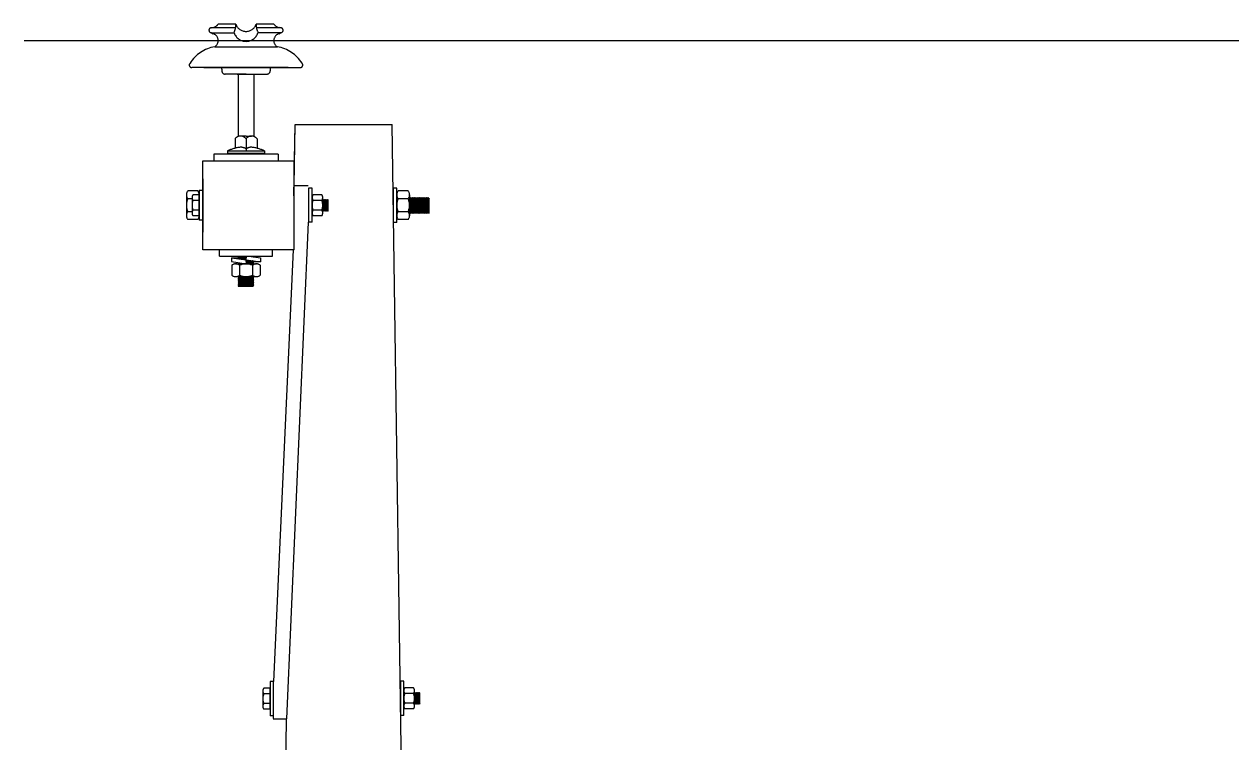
# Model space of a CAD drawing. Header units: millimetres. Extents: x 3057.5 to 3131.2, y 1715.9 to 1738.7.
# Drawn here: x 3105.93 to 3111.52, y 1735.4 to 1738.73 of the extents above; entities that cross this region are included whole.
import ezdxf

# ---------------------------------------------------------------- set-up
doc = ezdxf.new("R2010")
doc.units = ezdxf.units.MM
doc.linetypes.add('ACAD_ISO02W100', pattern=[15, 12, -3])

msp = doc.modelspace()

# ---------------------------------------------------------------- linework, layer by layer
at = {"color": 177, "linetype": 'ACAD_ISO02W100', "true_color": 0x293189}
for p, q in [((3106.7967, 1738.6883), (3106.9017, 1738.6883)), ((3106.9095, 1738.711), (3106.7974, 1738.711)), ((3106.7982, 1738.6877), (3106.8053, 1738.6831)), ((3106.9108, 1738.7279), (3106.8282, 1738.7279)), ((3107.0046, 1738.7279), (3107.0046, 1738.7254)), ((3107.0872, 1738.7279), (3107.0046, 1738.7279)), ((3107.118, 1738.711), (3107.0059, 1738.711)), ((3107.0137, 1738.6883), (3107.0126, 1738.6868)), ((3107.1186, 1738.6883), (3107.0137, 1738.6883)), ((3107.1101, 1738.6831), (3107.1171, 1738.6877)), ((3107.118, 1738.711), (3107.1107, 1738.7122)), ((3106.8126, 1738.6233), (3107.1028, 1738.6233)), ((3106.9577, 1738.527), (3106.7059, 1738.527)), ((3106.7624, 1738.527), (3106.9577, 1738.527)), ((3106.8459, 1738.5195), (3106.8459, 1738.5112)), ((3106.9577, 1738.527), (3107.2095, 1738.527)), ((3107.1529, 1738.527), (3106.9577, 1738.527)), ((3107.0694, 1738.5195), (3107.0694, 1738.5112)), ((3106.9577, 1738.4962), (3106.8609, 1738.4962)), ((3106.9577, 1738.4962), (3106.8609, 1738.4962)), ((3106.9169, 1738.4962), (3106.9984, 1738.4962)), ((3106.9169, 1738.4962), (3106.9984, 1738.4962)), ((3106.9212, 1738.4962), (3106.9212, 1738.2073)), ((3106.9577, 1738.4962), (3107.0544, 1738.4962)), ((3106.9577, 1738.4962), (3107.0544, 1738.4962)), ((3106.9942, 1738.4962), (3106.9942, 1738.2073)), ((3106.9942, 1738.4654), (3106.9942, 1738.2073)), ((3107.1798, 1737.9325), (3107.1846, 1738.2623)), ((3107.1805, 1737.9793), (3107.1846, 1738.2623)), ((3107.1846, 1738.2623), (3107.6346, 1738.2623)), ((3107.6862, 1734.6623), (3107.6346, 1738.2623)), ((3106.9067, 1738.1964), (3106.9067, 1738.1527)), ((3106.9577, 1738.2093), (3106.9322, 1738.2093)), ((3106.9577, 1738.2093), (3106.9832, 1738.2093)), ((3106.9577, 1738.1964), (3106.9577, 1738.14)), ((3107.0087, 1738.1964), (3107.0087, 1738.1527)), ((3106.8719, 1738.14), (3106.8719, 1738.1293)), ((3106.8719, 1738.14), (3107.0434, 1738.14)), ((3106.8719, 1738.1293), (3107.0434, 1738.1293)), ((3106.9212, 1738.1293), (3106.9212, 1738.1251)), ((3106.9942, 1738.1293), (3106.9942, 1738.1251)), ((3107.0434, 1738.14), (3107.0434, 1738.1293)), ((3107.107, 1738.1251), (3106.8083, 1738.1251)), ((3106.8083, 1738.1251), (3106.8083, 1738.0955)), ((3107.107, 1738.1251), (3107.107, 1738.0955)), ((3106.7403, 1737.9576), (3106.7413, 1737.8195)), ((3106.7403, 1737.9576), (3106.7574, 1737.9576)), ((3106.7568, 1738.0106), (3106.7568, 1737.764)), ((3107.1805, 1737.9793), (3107.2458, 1737.9793)), ((3107.2477, 1737.9676), (3107.2477, 1737.8092)), ((3107.2637, 1737.9676), (3107.2477, 1737.9676)), ((3107.2637, 1737.8092), (3107.2637, 1737.9676)), ((3107.6399, 1737.9669), (3107.6399, 1737.8085)), ((3107.656, 1737.9669), (3107.6399, 1737.9669)), ((3107.656, 1737.8085), (3107.656, 1737.9669)), ((3106.6815, 1737.9245), (3106.6817, 1737.9243)), ((3106.6815, 1737.9245), (3106.6817, 1737.9234)), ((3106.6817, 1737.9397), (3106.6817, 1737.8374)), ((3106.7343, 1737.9547), (3106.688, 1737.9547)), ((3106.7074, 1737.9185), (3106.688, 1737.9185)), ((3106.7074, 1737.9241), (3106.7074, 1737.8529)), ((3106.7408, 1737.9371), (3106.7116, 1737.9371)), ((3106.7408, 1737.9111), (3106.7116, 1737.9111)), ((3106.7408, 1737.9372), (3106.7408, 1737.8398)), ((3106.7408, 1737.9372), (3106.7408, 1737.8398)), ((3106.7408, 1737.8399), (3106.7408, 1737.9371)), ((3106.7408, 1737.9216), (3106.7408, 1737.8523)), ((3106.7408, 1737.9216), (3106.7408, 1737.8523)), ((3106.7568, 1737.8724), (3106.7568, 1737.9022)), ((3106.7568, 1737.8724), (3106.7568, 1737.9022)), ((3107.2637, 1737.9241), (3107.2637, 1737.8529)), ((3107.3088, 1737.9371), (3107.268, 1737.9371)), ((3107.3088, 1737.9111), (3107.268, 1737.9111)), ((3107.313, 1737.8529), (3107.313, 1737.9241)), ((3107.313, 1737.8885), (3107.3165, 1737.9155)), ((3107.3135, 1737.9114), (3107.313, 1737.9123)), ((3107.313, 1737.8692), (3107.3185, 1737.9114)), ((3107.313, 1737.9078), (3107.3135, 1737.9114)), ((3107.3165, 1737.9155), (3107.3135, 1737.9114)), ((3107.3151, 1737.8656), (3107.3215, 1737.9155)), ((3107.3185, 1737.9114), (3107.3165, 1737.9155)), ((3107.317, 1737.8615), (3107.3235, 1737.9114)), ((3107.3215, 1737.9155), (3107.3185, 1737.9114)), ((3107.3201, 1737.8656), (3107.3265, 1737.9155)), ((3107.3235, 1737.9114), (3107.3215, 1737.9155)), ((3107.322, 1737.8615), (3107.3285, 1737.9114)), ((3107.3265, 1737.9155), (3107.3235, 1737.9114)), ((3107.3251, 1737.8656), (3107.3316, 1737.9155)), ((3107.3285, 1737.9114), (3107.3265, 1737.9155)), ((3107.3271, 1737.8615), (3107.3335, 1737.9114)), ((3107.3316, 1737.9155), (3107.3285, 1737.9114)), ((3107.3301, 1737.8656), (3107.3366, 1737.9155)), ((3107.3335, 1737.9114), (3107.3316, 1737.9155)), ((3107.3321, 1737.8615), (3107.3379, 1737.9067)), ((3107.3366, 1737.9155), (3107.3335, 1737.9114)), ((3107.3366, 1737.9155), (3107.3335, 1737.9114)), ((3107.3379, 1737.9127), (3107.3366, 1737.9155)), ((3107.3379, 1737.8627), (3107.3379, 1737.9127)), ((3107.656, 1737.9397), (3107.656, 1737.8374)), ((3107.7086, 1737.9547), (3107.6623, 1737.9547)), ((3107.7086, 1737.9185), (3107.6623, 1737.9185)), ((3107.7151, 1737.9372), (3107.7151, 1737.8398)), ((3107.7178, 1737.9181), (3107.7151, 1737.9223)), ((3107.7244, 1737.8509), (3107.7151, 1737.9164)), ((3107.7199, 1737.9239), (3107.7178, 1737.9181)), ((3107.7178, 1737.9181), (3107.7197, 1737.9233)), ((3107.7265, 1737.8567), (3107.7178, 1737.9181)), ((3107.7236, 1737.9181), (3107.7199, 1737.9239)), ((3107.7302, 1737.8509), (3107.7199, 1737.9239)), ((3107.7257, 1737.9239), (3107.7236, 1737.9181)), ((3107.7323, 1737.8567), (3107.7236, 1737.9181)), ((3107.7295, 1737.9181), (3107.7257, 1737.9239)), ((3107.7361, 1737.8509), (3107.7257, 1737.9239)), ((3107.7316, 1737.9239), (3107.7295, 1737.9181)), ((3107.7382, 1737.8567), (3107.7295, 1737.9181)), ((3107.7353, 1737.9181), (3107.7316, 1737.9239)), ((3107.7419, 1737.8509), (3107.7316, 1737.9239)), ((3107.7374, 1737.9239), (3107.7353, 1737.9181)), ((3107.7353, 1737.9181), (3107.7372, 1737.9233)), ((3107.744, 1737.8567), (3107.7353, 1737.9181)), ((3107.7412, 1737.9181), (3107.7374, 1737.9239)), ((3107.7478, 1737.8509), (3107.7374, 1737.9239)), ((3107.7433, 1737.9239), (3107.7412, 1737.9181)), ((3107.7499, 1737.8567), (3107.7412, 1737.9181)), ((3107.747, 1737.9181), (3107.7433, 1737.9239)), ((3107.7536, 1737.8509), (3107.7433, 1737.9239)), ((3107.7491, 1737.9239), (3107.747, 1737.9181)), ((3107.747, 1737.9181), (3107.7489, 1737.9233)), ((3107.7557, 1737.8567), (3107.747, 1737.9181)), ((3107.7529, 1737.9181), (3107.7491, 1737.9239)), ((3107.7595, 1737.8509), (3107.7491, 1737.9239)), ((3107.755, 1737.9239), (3107.7529, 1737.9181)), ((3107.7616, 1737.8567), (3107.7529, 1737.9181)), ((3107.7653, 1737.8509), (3107.755, 1737.9239)), ((3107.7587, 1737.9181), (3107.755, 1737.9239)), ((3107.7609, 1737.9239), (3107.7587, 1737.9181)), ((3107.7674, 1737.8567), (3107.7587, 1737.9181)), ((3107.7712, 1737.8509), (3107.7609, 1737.9239)), ((3107.7646, 1737.9181), (3107.7609, 1737.9239)), ((3107.7667, 1737.9239), (3107.7646, 1737.9181)), ((3107.7646, 1737.9181), (3107.7665, 1737.9233)), ((3107.7733, 1737.8567), (3107.7646, 1737.9181)), ((3107.777, 1737.8509), (3107.7667, 1737.9239)), ((3107.7705, 1737.9181), (3107.7667, 1737.9239)), ((3107.7726, 1737.9239), (3107.7705, 1737.9181)), ((3107.7792, 1737.8567), (3107.7705, 1737.9181)), ((3107.7763, 1737.9181), (3107.7726, 1737.9239)), ((3107.7829, 1737.8509), (3107.7726, 1737.9239)), ((3107.7784, 1737.9239), (3107.7763, 1737.9181)), ((3107.785, 1737.8567), (3107.7763, 1737.9181)), ((3107.7822, 1737.9181), (3107.7784, 1737.9239)), ((3107.7888, 1737.8509), (3107.7784, 1737.9239)), ((3107.7843, 1737.9239), (3107.7822, 1737.9181)), ((3107.7909, 1737.8567), (3107.7822, 1737.9181)), ((3107.788, 1737.9181), (3107.7843, 1737.9239)), ((3107.7946, 1737.8509), (3107.7843, 1737.9239)), ((3107.788, 1737.9181), (3107.7901, 1737.9239)), ((3107.7967, 1737.8567), (3107.788, 1737.9181)), ((3107.7939, 1737.9181), (3107.7901, 1737.9239)), ((3107.8005, 1737.8509), (3107.7901, 1737.9239)), ((3107.796, 1737.9239), (3107.7939, 1737.9181)), ((3107.8026, 1737.8567), (3107.7939, 1737.9181)), ((3107.7997, 1737.9181), (3107.796, 1737.9239)), ((3107.8063, 1737.8509), (3107.796, 1737.9239)), ((3107.8018, 1737.9239), (3107.7997, 1737.9181)), ((3107.8063, 1737.8716), (3107.7997, 1737.9181)), ((3107.8063, 1737.8923), (3107.8018, 1737.9239)), ((3107.8056, 1737.9181), (3107.8018, 1737.9239)), ((3107.8063, 1737.9202), (3107.8056, 1737.9181)), ((3107.8063, 1737.9129), (3107.8056, 1737.9181)), ((3107.8063, 1737.8509), (3107.8063, 1737.9202)), ((3106.7074, 1737.8585), (3106.688, 1737.8585)), ((3106.7408, 1737.8659), (3106.7116, 1737.8659)), ((3107.3088, 1737.8659), (3107.268, 1737.8659)), ((3107.313, 1737.8629), (3107.3151, 1737.8656)), ((3107.3151, 1737.8656), (3107.317, 1737.8615)), ((3107.317, 1737.8615), (3107.3201, 1737.8656)), ((3107.3201, 1737.8656), (3107.322, 1737.8615)), ((3107.322, 1737.8615), (3107.3251, 1737.8656)), ((3107.3251, 1737.8656), (3107.3271, 1737.8615)), ((3107.3271, 1737.8615), (3107.3301, 1737.8656)), ((3107.3301, 1737.8656), (3107.3321, 1737.8615)), ((3107.3321, 1737.8615), (3107.3351, 1737.8656)), ((3107.3351, 1737.8656), (3107.3379, 1737.8874)), ((3107.3351, 1737.8656), (3107.3371, 1737.8615)), ((3107.3371, 1737.8615), (3107.3379, 1737.8681)), ((3107.3371, 1737.8615), (3107.3379, 1737.8627)), ((3107.7086, 1737.8585), (3107.6623, 1737.8585)), ((3107.7206, 1737.8567), (3107.7151, 1737.8957)), ((3107.7185, 1737.8509), (3107.7151, 1737.8751)), ((3107.7185, 1737.8509), (3107.7151, 1737.8562)), ((3107.7185, 1737.8509), (3107.7206, 1737.8567)), ((3107.7244, 1737.8509), (3107.7206, 1737.8567)), ((3107.7265, 1737.8567), (3107.7244, 1737.8509)), ((3107.7302, 1737.8509), (3107.7265, 1737.8567)), ((3107.7323, 1737.8567), (3107.7302, 1737.8509)), ((3107.7361, 1737.8509), (3107.7323, 1737.8567)), ((3107.7361, 1737.8509), (3107.7382, 1737.8567)), ((3107.7419, 1737.8509), (3107.7382, 1737.8567)), ((3107.744, 1737.8567), (3107.7419, 1737.8509)), ((3107.7478, 1737.8509), (3107.744, 1737.8567)), ((3107.7499, 1737.8567), (3107.7478, 1737.8509)), ((3107.7536, 1737.8509), (3107.7499, 1737.8567)), ((3107.7536, 1737.8509), (3107.7557, 1737.8567)), ((3107.7595, 1737.8509), (3107.7557, 1737.8567)), ((3107.7616, 1737.8567), (3107.7595, 1737.8509)), ((3107.7653, 1737.8509), (3107.7616, 1737.8567)), ((3107.7653, 1737.8509), (3107.7674, 1737.8567)), ((3107.7712, 1737.8509), (3107.7674, 1737.8567)), ((3107.7733, 1737.8567), (3107.7712, 1737.8509)), ((3107.777, 1737.8509), (3107.7733, 1737.8567)), ((3107.7792, 1737.8567), (3107.777, 1737.8509)), ((3107.7829, 1737.8509), (3107.7792, 1737.8567)), ((3107.7829, 1737.8509), (3107.785, 1737.8567)), ((3107.7888, 1737.8509), (3107.785, 1737.8567)), ((3107.7909, 1737.8567), (3107.7888, 1737.8509)), ((3107.7946, 1737.8509), (3107.7909, 1737.8567)), ((3107.7946, 1737.8509), (3107.7909, 1737.8567)), ((3107.7967, 1737.8567), (3107.7946, 1737.8509)), ((3107.8005, 1737.8509), (3107.7967, 1737.8567)), ((3107.8026, 1737.8567), (3107.8005, 1737.8509)), ((3107.8063, 1737.8509), (3107.8026, 1737.8567)), ((3106.7343, 1737.8223), (3106.688, 1737.8223)), ((3106.7408, 1737.8399), (3106.7116, 1737.8399)), ((3106.7574, 1737.8195), (3106.7413, 1737.8195)), ((3107.2637, 1737.8092), (3107.2477, 1737.8092)), ((3107.3088, 1737.8399), (3107.268, 1737.8399)), ((3107.656, 1737.8085), (3107.6399, 1737.8085)), ((3107.7086, 1737.8223), (3107.6623, 1737.8223)), ((3106.8344, 1737.6518), (3106.8344, 1737.6811)), ((3107.081, 1737.6518), (3107.081, 1737.6811)), ((3106.8344, 1737.6518), (3107.081, 1737.6518)), ((3106.891, 1737.6452), (3106.9577, 1737.6354)), ((3106.891, 1737.6452), (3106.891, 1737.6273)), ((3106.891, 1737.6452), (3106.9259, 1737.6452)), ((3106.891, 1737.6273), (3106.9577, 1737.6175)), ((3106.9212, 1737.6477), (3106.9504, 1737.6518)), ((3106.9212, 1737.6477), (3106.927, 1737.6514)), ((3106.927, 1737.6456), (3106.9212, 1737.6477)), ((3106.9212, 1737.6418), (3106.9573, 1737.6469)), ((3106.9212, 1737.6418), (3106.927, 1737.6456)), ((3106.927, 1737.6397), (3106.9212, 1737.6418)), ((3106.9212, 1737.6184), (3106.927, 1737.6221)), ((3106.927, 1737.6514), (3106.9259, 1737.6518)), ((3106.927, 1737.6514), (3106.9298, 1737.6518)), ((3106.927, 1737.6456), (3106.9575, 1737.6499)), ((3106.927, 1737.6397), (3106.9571, 1737.644)), ((3106.9379, 1737.6383), (3106.9569, 1737.641)), ((3106.948, 1737.6368), (3106.9567, 1737.6381)), ((3106.9498, 1737.6166), (3106.9942, 1737.6229)), ((3106.9576, 1737.6518), (3106.9566, 1737.636)), ((3106.9566, 1737.636), (3106.9577, 1737.6175)), ((3106.9566, 1737.636), (3107.0244, 1737.6261)), ((3106.9567, 1737.6351), (3106.9595, 1737.6355)), ((3106.9568, 1737.6322), (3106.9697, 1737.6341)), ((3106.957, 1737.6293), (3106.9799, 1737.6326)), ((3106.9572, 1737.6264), (3106.9884, 1737.6308)), ((3106.9573, 1737.6235), (3106.9942, 1737.6287)), ((3106.9575, 1737.6206), (3106.9884, 1737.625)), ((3106.9707, 1737.6518), (3107.0244, 1737.644)), ((3106.981, 1737.6503), (3106.9918, 1737.6518)), ((3106.989, 1737.6312), (3106.9884, 1737.6308)), ((3106.9884, 1737.6308), (3106.9942, 1737.6287)), ((3106.9942, 1737.6287), (3106.9884, 1737.625)), ((3106.9884, 1737.625), (3106.9942, 1737.6229)), ((3106.9884, 1737.6191), (3106.9942, 1737.6229)), ((3106.9894, 1737.6491), (3106.9937, 1737.6518)), ((3107.0244, 1737.6261), (3106.99, 1737.6261)), ((3107.0244, 1737.644), (3107.0244, 1737.6261)), ((3106.8915, 1737.6101), (3106.8915, 1737.5638)), ((3106.909, 1737.6166), (3107.0064, 1737.6166)), ((3106.9212, 1737.6184), (3106.9367, 1737.6206)), ((3106.927, 1737.6163), (3106.9212, 1737.6188)), ((3106.927, 1737.6163), (3106.9212, 1737.6184)), ((3106.9246, 1737.6166), (3106.9212, 1737.6179)), ((3106.9219, 1737.6185), (3106.9239, 1737.6188)), ((3106.9246, 1737.6166), (3106.9939, 1737.6166)), ((3106.927, 1737.6163), (3106.9469, 1737.6191)), ((3106.927, 1737.6163), (3106.9445, 1737.6188)), ((3106.9277, 1737.6101), (3106.9277, 1737.5638)), ((3106.9743, 1737.6166), (3106.9884, 1737.6191)), ((3106.9877, 1737.6101), (3106.9877, 1737.5638)), ((3106.9942, 1737.617), (3106.9884, 1737.6191)), ((3106.9942, 1737.617), (3106.9894, 1737.6188)), ((3106.9912, 1737.6166), (3106.9942, 1737.617)), ((3107.0239, 1737.6101), (3107.0239, 1737.5638)), ((3106.9065, 1737.5575), (3107.0088, 1737.5575)), ((3106.9212, 1737.554), (3106.9459, 1737.5575)), ((3106.9212, 1737.554), (3106.9459, 1737.5575)), ((3106.9212, 1737.554), (3106.9266, 1737.5575)), ((3106.9212, 1737.5481), (3106.9872, 1737.5575)), ((3106.927, 1737.5519), (3106.9212, 1737.554)), ((3106.9212, 1737.5423), (3106.9942, 1737.5526)), ((3106.9212, 1737.5481), (3106.927, 1737.5519)), ((3106.927, 1737.546), (3106.9212, 1737.5481)), ((3106.9212, 1737.5364), (3106.9942, 1737.5468)), ((3106.9212, 1737.5423), (3106.927, 1737.546)), ((3106.927, 1737.5402), (3106.9212, 1737.5423)), ((3106.9212, 1737.5306), (3106.9942, 1737.5409)), ((3106.9212, 1737.5364), (3106.927, 1737.5402)), ((3106.9212, 1737.5364), (3106.927, 1737.5343)), ((3106.9212, 1737.5247), (3106.9942, 1737.5351)), ((3106.9212, 1737.5306), (3106.927, 1737.5343)), ((3106.927, 1737.5285), (3106.9212, 1737.5306)), ((3106.9212, 1737.5189), (3106.9942, 1737.5292)), ((3106.9212, 1737.5247), (3106.927, 1737.5285)), ((3106.9212, 1737.5247), (3106.927, 1737.5285)), ((3106.927, 1737.5226), (3106.9212, 1737.5247)), ((3106.9212, 1737.513), (3106.9942, 1737.5234)), ((3106.9212, 1737.5189), (3106.927, 1737.5226)), ((3106.927, 1737.5168), (3106.9212, 1737.5189)), ((3106.9212, 1737.513), (3106.927, 1737.5168)), ((3106.9212, 1737.513), (3106.9904, 1737.513)), ((3106.927, 1737.5519), (3106.9665, 1737.5575)), ((3106.927, 1737.546), (3106.9884, 1737.5547)), ((3106.927, 1737.5402), (3106.9884, 1737.5489)), ((3106.927, 1737.5343), (3106.9884, 1737.543)), ((3106.927, 1737.5285), (3106.9884, 1737.5372)), ((3106.927, 1737.5226), (3106.9884, 1737.5313)), ((3106.927, 1737.5168), (3106.9884, 1737.5255)), ((3106.9418, 1737.513), (3106.9884, 1737.5196)), ((3106.9625, 1737.513), (3106.9942, 1737.5175)), ((3106.9751, 1737.5529), (3106.9884, 1737.5547)), ((3106.9832, 1737.513), (3106.9884, 1737.5138)), ((3106.9884, 1737.5547), (3106.9927, 1737.5575)), ((3106.9927, 1737.5575), (3106.9884, 1737.5547)), ((3106.9884, 1737.5547), (3106.9936, 1737.5529)), ((3106.9942, 1737.5526), (3106.9884, 1737.5547)), ((3106.9884, 1737.5489), (3106.9942, 1737.5526)), ((3106.9942, 1737.5468), (3106.9884, 1737.5489)), ((3106.9884, 1737.543), (3106.9942, 1737.5468)), ((3106.9942, 1737.5409), (3106.9884, 1737.543)), ((3106.9884, 1737.5372), (3106.9942, 1737.5409)), ((3106.9942, 1737.5351), (3106.9884, 1737.5372)), ((3106.9884, 1737.5313), (3106.9942, 1737.5351)), ((3106.9884, 1737.5313), (3106.9942, 1737.5292)), ((3106.9884, 1737.5255), (3106.9942, 1737.5292)), ((3106.9942, 1737.5234), (3106.9884, 1737.5255)), ((3106.9884, 1737.5196), (3106.9942, 1737.5234)), ((3106.9942, 1737.5175), (3106.9884, 1737.5196)), ((3106.9884, 1737.5138), (3106.9942, 1737.5175)), ((3106.9904, 1737.513), (3106.9884, 1737.5138)), ((3107.0849, 1735.6802), (3107.0689, 1735.6802)), ((3107.0689, 1735.6802), (3107.0689, 1735.5218)), ((3107.0849, 1735.509), (3107.0849, 1735.6802)), ((3107.6728, 1735.6819), (3107.6728, 1735.5235)), ((3107.6888, 1735.6819), (3107.6728, 1735.6819)), ((3107.6888, 1735.5235), (3107.6888, 1735.6819)), ((3107.0355, 1735.6366), (3107.0355, 1735.5654)), ((3107.0689, 1735.6496), (3107.0397, 1735.6496)), ((3107.0689, 1735.6236), (3107.0397, 1735.6236)), ((3107.0689, 1735.5524), (3107.0689, 1735.6496)), ((3107.6888, 1735.6384), (3107.6888, 1735.5672)), ((3107.7339, 1735.6514), (3107.693, 1735.6514)), ((3107.7339, 1735.6254), (3107.693, 1735.6254)), ((3107.7381, 1735.5672), (3107.7381, 1735.6384)), ((3107.7381, 1735.6028), (3107.7416, 1735.6298)), ((3107.7385, 1735.6257), (3107.7381, 1735.6266)), ((3107.7381, 1735.5835), (3107.7436, 1735.6257)), ((3107.7381, 1735.6221), (3107.7385, 1735.6257)), ((3107.7416, 1735.6298), (3107.7385, 1735.6257)), ((3107.7401, 1735.5799), (3107.7466, 1735.6298)), ((3107.7436, 1735.6257), (3107.7416, 1735.6298)), ((3107.7421, 1735.5758), (3107.7486, 1735.6257)), ((3107.7466, 1735.6298), (3107.7436, 1735.6257)), ((3107.7451, 1735.5799), (3107.7516, 1735.6298)), ((3107.7486, 1735.6257), (3107.7466, 1735.6298)), ((3107.7471, 1735.5758), (3107.7536, 1735.6257)), ((3107.7516, 1735.6298), (3107.7486, 1735.6257)), ((3107.7501, 1735.5799), (3107.7566, 1735.6298)), ((3107.7536, 1735.6257), (3107.7516, 1735.6298)), ((3107.7521, 1735.5758), (3107.7586, 1735.6257)), ((3107.7566, 1735.6298), (3107.7536, 1735.6257)), ((3107.7551, 1735.5799), (3107.7616, 1735.6298)), ((3107.7586, 1735.6257), (3107.7566, 1735.6298)), ((3107.7571, 1735.5758), (3107.763, 1735.621)), ((3107.7616, 1735.6298), (3107.7586, 1735.6257)), ((3107.7616, 1735.6298), (3107.7586, 1735.6257)), ((3107.763, 1735.627), (3107.7616, 1735.6298)), ((3107.763, 1735.5769), (3107.763, 1735.627)), ((3107.0689, 1735.5784), (3107.0397, 1735.5784)), ((3107.0689, 1735.5524), (3107.0397, 1735.5524)), ((3107.7339, 1735.5802), (3107.693, 1735.5802)), ((3107.7339, 1735.5542), (3107.693, 1735.5542)), ((3107.7381, 1735.5771), (3107.7401, 1735.5799)), ((3107.7401, 1735.5799), (3107.7421, 1735.5758)), ((3107.7421, 1735.5758), (3107.7451, 1735.5799)), ((3107.7451, 1735.5799), (3107.7471, 1735.5758)), ((3107.7471, 1735.5758), (3107.7501, 1735.5799)), ((3107.7501, 1735.5799), (3107.7521, 1735.5758)), ((3107.7521, 1735.5758), (3107.7551, 1735.5799)), ((3107.7551, 1735.5799), (3107.7571, 1735.5758)), ((3107.7571, 1735.5758), (3107.7601, 1735.5799)), ((3107.7601, 1735.5799), (3107.763, 1735.6017)), ((3107.7601, 1735.5799), (3107.7621, 1735.5758)), ((3107.7621, 1735.5758), (3107.763, 1735.5824)), ((3107.7621, 1735.5758), (3107.763, 1735.5769)), ((3107.0003, 1725.4215), (3107.1451, 1735.5082)), ((3107.0849, 1735.5218), (3107.0689, 1735.5218)), ((3107.6888, 1735.5235), (3107.6728, 1735.5235))]:
    msp.add_line(p, q, dxfattribs=at)
at = {"color": 177, "linetype": 'Continuous', "ltscale": 0.13, "true_color": 0x293189}
for p, q in [((3105.9298, 1738.6516), (3118.3716, 1738.6516)), ((3107.1464, 1735.5081), (3107.2477, 1737.8092)), ((3107.1762, 1737.6811), (3107.0849, 1735.6802))]:
    msp.add_line(p, q, dxfattribs=at)
at = {"color": 177, "true_color": 0x293189}
for p, q in [((3107.0836, 1735.5081), (3107.1451, 1735.5081)), ((3107.0849, 1735.509), (3107.1464, 1735.5081))]:
    msp.add_line(p, q, dxfattribs=at)
at = {"color": 177, "linetype": 'ACAD_ISO02W100', "true_color": 0x293189}
for points in [[(3106.7974, 1738.711), (3106.8046, 1738.7122, 0.212656), (3106.8282, 1738.7279, -0.508971)], [(3106.9108, 1738.7279), (3106.9108, 1738.7254, -0.121037), (3106.9017, 1738.6883), (3106.9028, 1738.6868)]]:
    msp.add_lwpolyline(points, format="xyb", dxfattribs=at)
for points in [[(3107.1805, 1737.6811), (3106.7568, 1737.6811), (3106.7568, 1738.0936), (3107.1805, 1738.0936)], [(3107.1805, 1737.6811), (3107.1805, 1738.0936)]]:
    msp.add_lwpolyline(points, dxfattribs=at)
for centre, radius, start, end in [((3106.7974, 1738.6997), 0.0114, 90, 265.4375), ((3106.7962, 1738.6846), 0.00375, 56.4804, 85.4375), ((3106.9577, 1738.7064), 0.0583, 199.6181, 340.3819), ((3106.9577, 1738.7436), 0.0495, 198.5719, 341.4281), ((3107.0847, 1738.7254), 0.0801, 180, 207.6053), ((3107.1165, 1738.7464), 0.0347, 212.415, 260.4367), ((3107.1192, 1738.6846), 0.00375, 94.5625, 123.5196), ((3107.118, 1738.6997), 0.0114, 274.5625, 90), ((3106.7962, 1738.6516), 0.0328, 303.716, 73.8124), ((3107.1194, 1738.6514), 0.033, 106.4557, 237.6883), ((3106.8429, 1738.4546), 0.1714, 100.1903, 147.5594), ((3106.8116, 1738.6269), 0.00375, 284.3401, 316.3356), ((3107.0725, 1738.4546), 0.1714, 32.4406, 79.8097), ((3106.7059, 1738.5383), 0.0112, 132.7567, 270), ((3106.8384, 1738.5195), 0.0075, 0, 90), ((3107.0769, 1738.5195), 0.0075, 90, 180), ((3107.2095, 1738.5383), 0.0112, 270, 47.2433), ((3106.8609, 1738.5112), 0.015, 180, 270), ((3106.8609, 1738.5112), 0.015, 180, 270), ((3107.0544, 1738.5112), 0.015, 270, 0), ((3107.0544, 1738.5112), 0.015, 270, 0), ((3106.9322, 1738.1776), 0.0317, 36.3805, 143.6195), ((3106.9832, 1738.1776), 0.0317, 36.3805, 143.6195), ((3106.9535, 1737.9701), 0.1885, 96.8389, 115.6272), ((3106.9327, 1738.1134), 0.0439, 55.2958, 92.2198), ((3106.9827, 1738.1134), 0.0439, 87.7802, 124.7042), ((3106.9619, 1737.9701), 0.1885, 64.3728, 83.1611), ((3106.7101, 1737.9366), 0.0285, 140.555, 219.445), ((3106.7541, 1737.8885), 0.0725, 155.5674, 204.4326), ((3106.7295, 1737.9241), 0.0221, 144.0807, 215.9193), ((3106.7702, 1737.8885), 0.0628, 158.8973, 201.1027), ((3106.7123, 1737.9366), 0.0285, 9.7428, 39.445), ((3107.2859, 1737.9241), 0.0221, 144.0807, 215.9193), ((3107.3265, 1737.8885), 0.0628, 158.8973, 201.1027), ((3107.2909, 1737.9241), 0.0221, 324.0807, 35.9193), ((3107.2502, 1737.8885), 0.0628, 338.8973, 21.1027), ((3107.6844, 1737.9366), 0.0285, 140.555, 219.445), ((3107.7283, 1737.8885), 0.0725, 155.5674, 204.4326), ((3107.6866, 1737.9366), 0.0285, 320.555, 39.445), ((3107.6426, 1737.8885), 0.0725, 335.5674, 24.4326), ((3106.7101, 1737.8404), 0.0285, 140.555, 219.445), ((3106.7295, 1737.8529), 0.0221, 144.0807, 215.9193), ((3107.2859, 1737.8529), 0.0221, 144.0807, 215.9193), ((3107.2909, 1737.8529), 0.0221, 324.0807, 35.9193), ((3107.6844, 1737.8404), 0.0285, 140.555, 219.445), ((3107.6866, 1737.8404), 0.0285, 320.555, 39.445), ((3106.7123, 1737.8404), 0.0285, 320.555, 1.1527), ((3106.9096, 1737.5881), 0.0285, 50.555, 129.445), ((3106.9577, 1737.5441), 0.0725, 65.5674, 114.4326), ((3107.0058, 1737.5881), 0.0285, 50.555, 129.445), ((3106.9096, 1737.5859), 0.0285, 230.555, 309.445), ((3106.9577, 1737.6299), 0.0725, 245.5674, 294.4326), ((3107.0058, 1737.5859), 0.0285, 230.555, 309.445), ((3107.0576, 1735.6366), 0.0221, 144.0807, 215.9193), ((3107.0983, 1735.601), 0.0628, 158.8973, 201.1027), ((3107.7109, 1735.6384), 0.0221, 144.0807, 215.9193), ((3107.7516, 1735.6028), 0.0628, 158.8973, 201.1027), ((3107.7159, 1735.6384), 0.0221, 324.0807, 35.9193), ((3107.6753, 1735.6028), 0.0628, 338.8973, 21.1027), ((3107.0576, 1735.5654), 0.0221, 144.0807, 215.9193), ((3107.7109, 1735.5672), 0.0221, 144.0807, 215.9193), ((3107.7159, 1735.5672), 0.0221, 324.0807, 35.9193)]:
    msp.add_arc(centre, radius, start, end, dxfattribs=at)

doc.saveas('drawing.dxf')
